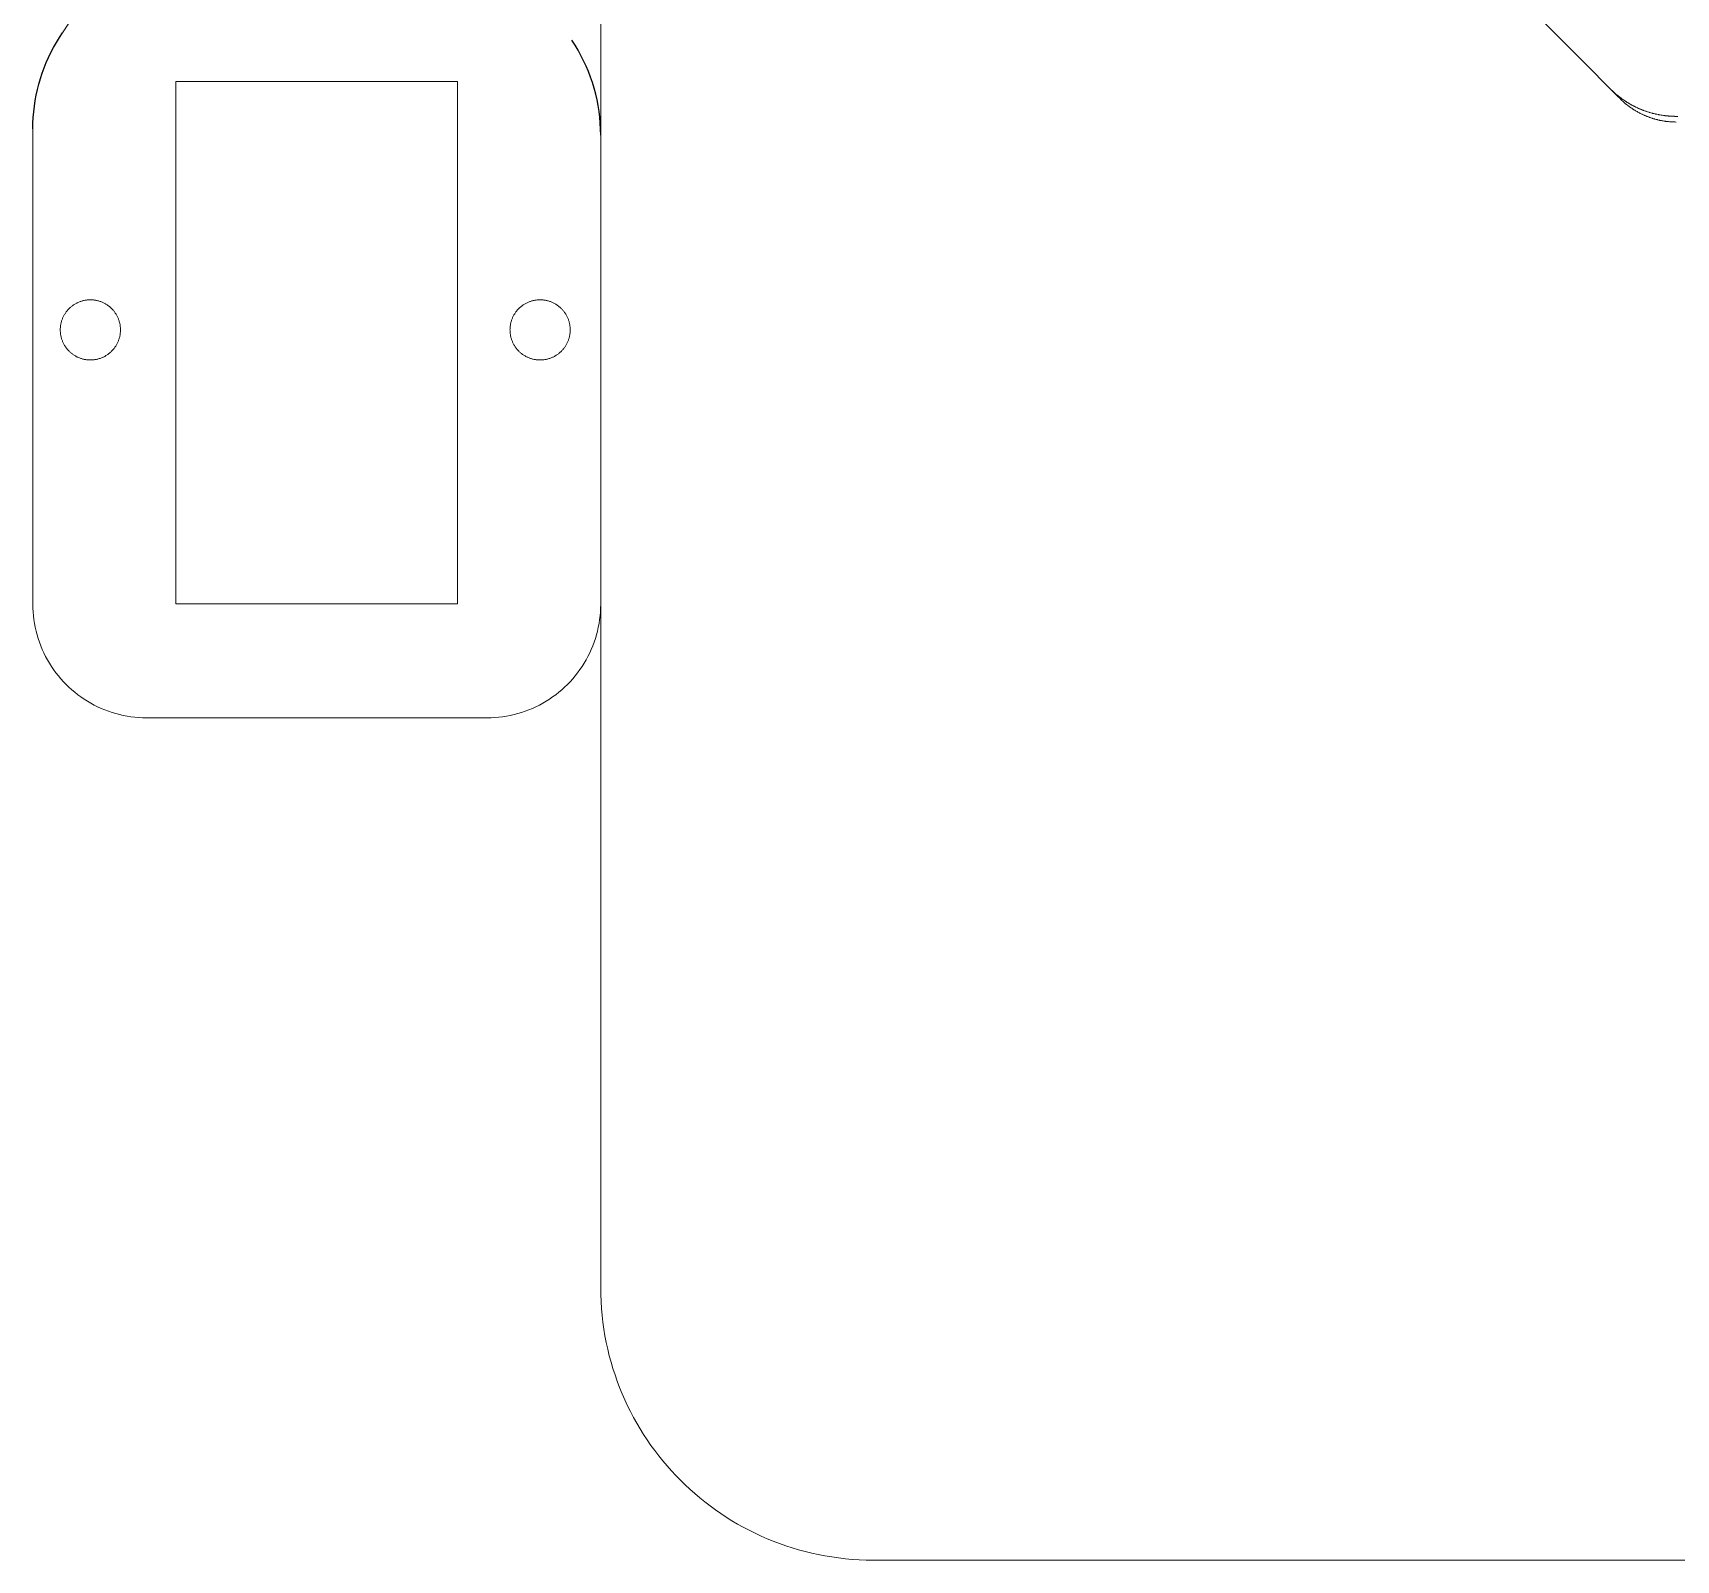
# Model space of a CAD drawing. Header units: millimetres. Extents: x -87 to 69, y -57 to 280.
# Drawn here: x -86.7 to -14.4, y -57.5 to 9.8 of the extents above; entities that cross this region are included whole.
import ezdxf

# ---------------------------------------------------------------- set-up
doc = ezdxf.new("R2010")
doc.units = ezdxf.units.MM
doc.header["$MEASUREMENT"] = 0
doc.layers.add('Predeterminado', color=18, linetype='Continuous', true_color=0x000000)

msp = doc.modelspace()

# ---------------------------------------------------------------- linework, layer by layer
at = {"layer": 'Predeterminado', "lineweight": 9}
for points in [[(-61.715, 74.613), (-61.715, 74.608), (-61.715, 74.591), (-61.715, 74.526), (-61.715, 74.269), (-61.715, 73.265), (-61.715, 69.453), (-61.715, 55.849), (-61.715, 14.569), (-61.715, -26.711), (-61.715, -40.315), (-61.715, -44.126), (-61.715, -45.13), (-61.715, -45.388), (-61.715, -45.453), (-61.715, -45.469), (-61.715, -45.475)], [(-52.845, 42.927), (-52.843, 42.925), (-52.838, 42.92), (-52.818, 42.901), (-52.741, 42.823), (-52.44, 42.522), (-51.297, 41.377), (-47.216, 37.291), (-34.834, 24.893), (-22.451, 12.496), (-18.37, 8.41), (-17.227, 7.265), (-16.926, 6.964), (-16.849, 6.886), (-16.829, 6.867), (-16.824, 6.862), (-16.823, 6.86)], [(-84.598, 10.997), (-85.411, 9.766)], [(-17.137, 7.179), (-17.137, 7.179), (-17.137, 7.179), (-17.137, 7.179), (-17.138, 7.18), (-17.141, 7.183), (-17.153, 7.194), (-17.188, 7.228), (-17.223, 7.262), (-17.235, 7.273), (-17.238, 7.276), (-17.239, 7.277), (-17.239, 7.277), (-17.239, 7.277), (-17.239, 7.277)], [(-17.031, 7.084), (-17.031, 7.084), (-17.031, 7.084), (-17.031, 7.085), (-17.032, 7.085), (-17.035, 7.088), (-17.047, 7.099), (-17.084, 7.132), (-17.12, 7.164), (-17.132, 7.175), (-17.135, 7.178), (-17.136, 7.179), (-17.137, 7.179), (-17.137, 7.179), (-17.137, 7.179)], [(-16.922, 6.993), (-16.922, 6.993), (-16.922, 6.993), (-16.922, 6.994), (-16.923, 6.994), (-16.927, 6.997), (-16.939, 7.008), (-16.976, 7.039), (-17.014, 7.07), (-17.026, 7.08), (-17.03, 7.083), (-17.031, 7.084), (-17.031, 7.084), (-17.031, 7.084), (-17.031, 7.084)], [(-16.81, 6.906), (-16.81, 6.906), (-16.81, 6.906), (-16.81, 6.907), (-16.811, 6.907), (-16.815, 6.91), (-16.828, 6.92), (-16.866, 6.95), (-16.904, 6.98), (-16.917, 6.99), (-16.921, 6.992), (-16.922, 6.993), (-16.922, 6.993), (-16.922, 6.993), (-16.922, 6.993)], [(-16.823, 6.86), (-16.822, 6.86), (-16.822, 6.86), (-16.822, 6.86), (-16.822, 6.859), (-16.819, 6.857), (-16.809, 6.847), (-16.78, 6.819), (-16.751, 6.791), (-16.741, 6.781), (-16.738, 6.779), (-16.737, 6.778), (-16.737, 6.778), (-16.737, 6.778), (-16.737, 6.778)], [(-16.695, 6.823), (-16.695, 6.823), (-16.695, 6.823), (-16.695, 6.824), (-16.696, 6.824), (-16.7, 6.827), (-16.713, 6.836), (-16.753, 6.865), (-16.792, 6.893), (-16.805, 6.903), (-16.809, 6.905), (-16.81, 6.906), (-16.81, 6.906), (-16.81, 6.906), (-16.81, 6.906)], [(-16.737, 6.778), (-16.737, 6.778), (-16.737, 6.778), (-16.737, 6.777), (-16.736, 6.777), (-16.733, 6.774), (-16.723, 6.765), (-16.693, 6.738), (-16.663, 6.711), (-16.653, 6.702), (-16.65, 6.699), (-16.649, 6.698), (-16.649, 6.698), (-16.649, 6.698), (-16.649, 6.698)], [(-16.577, 6.744), (-16.577, 6.744), (-16.577, 6.744), (-16.578, 6.744), (-16.579, 6.745), (-16.582, 6.748), (-16.596, 6.757), (-16.636, 6.784), (-16.677, 6.811), (-16.69, 6.82), (-16.694, 6.822), (-16.695, 6.823), (-16.695, 6.823), (-16.695, 6.823), (-16.695, 6.823)], [(-16.649, 6.698), (-16.649, 6.698), (-16.649, 6.698), (-16.649, 6.698), (-16.648, 6.697), (-16.645, 6.695), (-16.635, 6.686), (-16.604, 6.66), (-16.573, 6.634), (-16.562, 6.625), (-16.559, 6.622), (-16.559, 6.622), (-16.558, 6.622), (-16.558, 6.622), (-16.558, 6.622)], [(-16.457, 6.669), (-16.457, 6.669), (-16.457, 6.669), (-16.457, 6.669), (-16.458, 6.67), (-16.462, 6.672), (-16.476, 6.681), (-16.517, 6.707), (-16.558, 6.732), (-16.572, 6.741), (-16.576, 6.743), (-16.577, 6.744), (-16.577, 6.744), (-16.577, 6.744), (-16.577, 6.744)], [(-16.558, 6.622), (-16.558, 6.622), (-16.558, 6.622), (-16.558, 6.621), (-16.557, 6.621), (-16.554, 6.618), (-16.544, 6.61), (-16.512, 6.585), (-16.48, 6.56), (-16.469, 6.551), (-16.466, 6.549), (-16.465, 6.548), (-16.465, 6.548), (-16.465, 6.548), (-16.465, 6.548)], [(-16.465, 6.548), (-16.465, 6.548), (-16.465, 6.548), (-16.465, 6.548), (-16.464, 6.547), (-16.461, 6.545), (-16.45, 6.537), (-16.417, 6.513), (-16.384, 6.489), (-16.374, 6.481), (-16.37, 6.479), (-16.37, 6.478), (-16.369, 6.478), (-16.369, 6.478), (-16.369, 6.478)], [(-16.334, 6.599), (-16.334, 6.599), (-16.334, 6.599), (-16.334, 6.599), (-16.335, 6.599), (-16.339, 6.602), (-16.353, 6.61), (-16.395, 6.634), (-16.438, 6.658), (-16.452, 6.666), (-16.455, 6.668), (-16.456, 6.669), (-16.457, 6.669), (-16.457, 6.669), (-16.457, 6.669)], [(-16.209, 6.532), (-16.209, 6.532), (-16.209, 6.532), (-16.209, 6.532), (-16.21, 6.533), (-16.214, 6.535), (-16.228, 6.543), (-16.271, 6.565), (-16.314, 6.588), (-16.328, 6.596), (-16.332, 6.598), (-16.333, 6.598), (-16.334, 6.599), (-16.334, 6.599), (-16.334, 6.599)], [(-16.081, 6.47), (-16.081, 6.47), (-16.081, 6.47), (-16.081, 6.47), (-16.082, 6.471), (-16.086, 6.473), (-16.101, 6.48), (-16.145, 6.501), (-16.189, 6.523), (-16.203, 6.53), (-16.207, 6.532), (-16.208, 6.532), (-16.208, 6.532), (-16.208, 6.532), (-16.209, 6.532)], [(-16.369, 6.478), (-16.369, 6.478), (-16.369, 6.478), (-16.369, 6.478), (-16.368, 6.477), (-16.365, 6.475), (-16.354, 6.468), (-16.32, 6.445), (-16.287, 6.422), (-16.276, 6.414), (-16.272, 6.412), (-16.272, 6.411), (-16.271, 6.411), (-16.271, 6.411), (-16.271, 6.411)], [(-16.271, 6.411), (-16.271, 6.411), (-16.271, 6.411), (-16.271, 6.411), (-16.27, 6.41), (-16.267, 6.408), (-16.256, 6.401), (-16.221, 6.38), (-16.187, 6.358), (-16.175, 6.351), (-16.172, 6.349), (-16.171, 6.348), (-16.171, 6.348), (-16.171, 6.348), (-16.171, 6.348)], [(-16.171, 6.348), (-16.171, 6.348), (-16.171, 6.348), (-16.171, 6.348), (-16.17, 6.347), (-16.167, 6.345), (-16.155, 6.338), (-16.12, 6.318), (-16.085, 6.297), (-16.073, 6.29), (-16.07, 6.288), (-16.069, 6.288), (-16.069, 6.288), (-16.069, 6.288), (-16.069, 6.288)], [(-15.951, 6.413), (-15.951, 6.413), (-15.951, 6.413), (-15.951, 6.413), (-15.953, 6.413), (-15.957, 6.415), (-15.971, 6.422), (-16.016, 6.441), (-16.061, 6.461), (-16.075, 6.468), (-16.079, 6.47), (-16.081, 6.47), (-16.081, 6.47), (-16.081, 6.47), (-16.081, 6.47)], [(-16.069, 6.288), (-16.069, 6.288), (-16.069, 6.288), (-16.068, 6.288), (-16.067, 6.287), (-16.064, 6.285), (-16.052, 6.279), (-16.016, 6.26), (-15.981, 6.24), (-15.969, 6.234), (-15.965, 6.232), (-15.964, 6.232), (-15.964, 6.231), (-15.964, 6.231), (-15.964, 6.231)], [(-15.964, 6.231), (-15.964, 6.231), (-15.964, 6.231), (-15.964, 6.231), (-15.963, 6.231), (-15.96, 6.229), (-15.948, 6.223), (-15.911, 6.205), (-15.875, 6.187), (-15.863, 6.181), (-15.859, 6.179), (-15.858, 6.179), (-15.858, 6.179), (-15.858, 6.178), (-15.858, 6.178)], [(-15.82, 6.36), (-15.82, 6.36), (-15.82, 6.36), (-15.82, 6.36), (-15.821, 6.36), (-15.825, 6.362), (-15.84, 6.368), (-15.885, 6.386), (-15.931, 6.404), (-15.945, 6.41), (-15.95, 6.412), (-15.951, 6.413), (-15.951, 6.413), (-15.951, 6.413), (-15.951, 6.413)], [(-15.858, 6.178), (-15.858, 6.178), (-15.858, 6.178), (-15.858, 6.178), (-15.857, 6.178), (-15.853, 6.176), (-15.841, 6.171), (-15.804, 6.154), (-15.767, 6.137), (-15.755, 6.131), (-15.751, 6.13), (-15.75, 6.129), (-15.75, 6.129), (-15.75, 6.129), (-15.75, 6.129)], [(-15.686, 6.311), (-15.686, 6.311), (-15.686, 6.311), (-15.687, 6.312), (-15.688, 6.312), (-15.692, 6.313), (-15.707, 6.319), (-15.753, 6.336), (-15.799, 6.352), (-15.814, 6.358), (-15.818, 6.359), (-15.819, 6.36), (-15.82, 6.36), (-15.82, 6.36), (-15.82, 6.36)], [(-15.75, 6.129), (-15.75, 6.129), (-15.75, 6.129), (-15.75, 6.129), (-15.749, 6.129), (-15.745, 6.127), (-15.733, 6.122), (-15.695, 6.107), (-15.658, 6.091), (-15.645, 6.086), (-15.642, 6.084), (-15.641, 6.084), (-15.64, 6.084), (-15.64, 6.084), (-15.64, 6.084)], [(-15.551, 6.268), (-15.551, 6.268), (-15.551, 6.268), (-15.552, 6.268), (-15.553, 6.268), (-15.557, 6.27), (-15.572, 6.275), (-15.619, 6.29), (-15.665, 6.305), (-15.68, 6.31), (-15.685, 6.311), (-15.686, 6.311), (-15.686, 6.311), (-15.686, 6.311), (-15.686, 6.311)], [(-15.64, 6.084), (-15.64, 6.084), (-15.64, 6.084), (-15.64, 6.084), (-15.639, 6.083), (-15.636, 6.082), (-15.623, 6.077), (-15.585, 6.063), (-15.547, 6.049), (-15.534, 6.044), (-15.53, 6.043), (-15.53, 6.042), (-15.529, 6.042), (-15.529, 6.042), (-15.529, 6.042)], [(-15.415, 6.229), (-15.415, 6.229), (-15.415, 6.229), (-15.415, 6.229), (-15.416, 6.229), (-15.421, 6.23), (-15.436, 6.235), (-15.483, 6.248), (-15.53, 6.262), (-15.545, 6.266), (-15.55, 6.267), (-15.551, 6.268), (-15.551, 6.268), (-15.551, 6.268), (-15.551, 6.268)], [(-15.529, 6.042), (-15.529, 6.042), (-15.529, 6.042), (-15.529, 6.042), (-15.528, 6.042), (-15.524, 6.04), (-15.512, 6.036), (-15.473, 6.023), (-15.434, 6.01), (-15.422, 6.006), (-15.418, 6.005), (-15.417, 6.004), (-15.417, 6.004), (-15.417, 6.004), (-15.417, 6.004)], [(-15.417, 6.004), (-15.417, 6.004), (-15.417, 6.004), (-15.416, 6.004), (-15.416, 6.004), (-15.412, 6.003), (-15.399, 5.999), (-15.36, 5.987), (-15.321, 5.976), (-15.308, 5.972), (-15.304, 5.971), (-15.303, 5.97), (-15.303, 5.97), (-15.303, 5.97), (-15.303, 5.97)], [(-15.277, 6.195), (-15.277, 6.195), (-15.277, 6.195), (-15.277, 6.195), (-15.279, 6.195), (-15.283, 6.196), (-15.299, 6.2), (-15.346, 6.212), (-15.393, 6.223), (-15.409, 6.227), (-15.413, 6.228), (-15.414, 6.229), (-15.415, 6.229), (-15.415, 6.229), (-15.415, 6.229)], [(-15.303, 5.97), (-15.303, 5.97), (-15.303, 5.97), (-15.303, 5.97), (-15.302, 5.97), (-15.298, 5.969), (-15.285, 5.965), (-15.246, 5.955), (-15.206, 5.945), (-15.193, 5.941), (-15.19, 5.94), (-15.189, 5.94), (-15.188, 5.94), (-15.188, 5.94), (-15.188, 5.94)], [(-15.138, 6.165), (-15.138, 6.165), (-15.138, 6.165), (-15.139, 6.165), (-15.14, 6.166), (-15.144, 6.166), (-15.16, 6.17), (-15.208, 6.18), (-15.255, 6.19), (-15.271, 6.193), (-15.276, 6.194), (-15.277, 6.195), (-15.277, 6.195), (-15.277, 6.195), (-15.277, 6.195)], [(-15.188, 5.94), (-15.188, 5.94), (-15.188, 5.94), (-15.188, 5.94), (-15.187, 5.94), (-15.183, 5.939), (-15.17, 5.936), (-15.13, 5.927), (-15.091, 5.918), (-15.077, 5.915), (-15.074, 5.914), (-15.073, 5.914), (-15.073, 5.914), (-15.073, 5.914), (-15.073, 5.914)], [(-14.999, 6.141), (-14.999, 6.141), (-14.999, 6.141), (-14.999, 6.141), (-15, 6.141), (-15.005, 6.142), (-15.02, 6.145), (-15.068, 6.153), (-15.116, 6.161), (-15.132, 6.164), (-15.137, 6.165), (-15.138, 6.165), (-15.138, 6.165), (-15.138, 6.165), (-15.138, 6.165)], [(-15.073, 5.914), (-15.072, 5.914), (-15.072, 5.914), (-15.072, 5.914), (-15.071, 5.914), (-15.067, 5.913), (-15.054, 5.91), (-15.014, 5.903), (-14.974, 5.895), (-14.961, 5.893), (-14.957, 5.892), (-14.956, 5.892), (-14.956, 5.892), (-14.956, 5.892), (-14.956, 5.892)], [(-14.858, 6.121), (-14.858, 6.121), (-14.858, 6.121), (-14.859, 6.121), (-14.86, 6.121), (-14.864, 6.122), (-14.88, 6.124), (-14.928, 6.131), (-14.977, 6.138), (-14.993, 6.14), (-14.997, 6.14), (-14.998, 6.141), (-14.998, 6.141), (-14.999, 6.141), (-14.999, 6.141)], [(-14.956, 5.892), (-14.956, 5.892), (-14.956, 5.892), (-14.956, 5.892), (-14.955, 5.891), (-14.951, 5.891), (-14.938, 5.889), (-14.897, 5.883), (-14.857, 5.876), (-14.844, 5.874), (-14.84, 5.874), (-14.839, 5.873), (-14.839, 5.873), (-14.839, 5.873), (-14.839, 5.873)], [(-14.717, 6.106), (-14.717, 6.106), (-14.717, 6.106), (-14.717, 6.106), (-14.719, 6.106), (-14.723, 6.107), (-14.739, 6.109), (-14.788, 6.114), (-14.836, 6.119), (-14.852, 6.12), (-14.857, 6.121), (-14.858, 6.121), (-14.858, 6.121), (-14.858, 6.121), (-14.858, 6.121)], [(-14.839, 5.873), (-14.839, 5.873), (-14.839, 5.873), (-14.838, 5.873), (-14.837, 5.873), (-14.834, 5.873), (-14.82, 5.871), (-14.78, 5.866), (-14.739, 5.861), (-14.726, 5.86), (-14.722, 5.859), (-14.721, 5.859), (-14.721, 5.859), (-14.721, 5.859), (-14.721, 5.859)], [(-14.721, 5.859), (-14.721, 5.859), (-14.721, 5.859), (-14.721, 5.859), (-14.72, 5.859), (-14.716, 5.859), (-14.702, 5.858), (-14.662, 5.854), (-14.621, 5.85), (-14.608, 5.849), (-14.604, 5.849), (-14.603, 5.849), (-14.603, 5.849), (-14.603, 5.849), (-14.603, 5.849)], [(-14.576, 6.096), (-14.576, 6.096), (-14.576, 6.096), (-14.576, 6.096), (-14.577, 6.097), (-14.582, 6.097), (-14.598, 6.098), (-14.646, 6.101), (-14.695, 6.105), (-14.711, 6.106), (-14.715, 6.106), (-14.717, 6.106), (-14.717, 6.106), (-14.717, 6.106), (-14.717, 6.106)], [(-14.603, 5.849), (-14.603, 5.849), (-14.603, 5.849), (-14.602, 5.849), (-14.601, 5.849), (-14.598, 5.849), (-14.584, 5.848), (-14.543, 5.846), (-14.503, 5.844), (-14.489, 5.843), (-14.485, 5.843), (-14.484, 5.843), (-14.484, 5.843), (-14.484, 5.843), (-14.484, 5.843)], [(-14.434, 6.091), (-14.434, 6.091), (-14.434, 6.091), (-14.434, 6.091), (-14.435, 6.091), (-14.44, 6.092), (-14.456, 6.092), (-14.505, 6.094), (-14.553, 6.096), (-14.57, 6.096), (-14.574, 6.096), (-14.575, 6.096), (-14.575, 6.096), (-14.576, 6.096), (-14.576, 6.096)], [(-14.484, 5.843), (-14.484, 5.843), (-14.484, 5.843), (-14.484, 5.843), (-14.483, 5.843), (-14.479, 5.843), (-14.466, 5.842), (-14.425, 5.842), (-14.384, 5.841), (-14.371, 5.841), (-14.367, 5.841), (-14.366, 5.841), (-14.366, 5.841), (-14.366, 5.841), (-14.366, 5.841)], [(-14.292, 6.091), (-14.292, 6.091), (-14.292, 6.091), (-14.292, 6.091), (-14.293, 6.091), (-14.298, 6.091), (-14.314, 6.091), (-14.363, 6.091), (-14.412, 6.091), (-14.428, 6.091), (-14.432, 6.091), (-14.433, 6.091), (-14.434, 6.091), (-14.434, 6.091), (-14.434, 6.091)], [(-86.715, -15.387), (-86.715, 5.54)], [(-61.715, 5.268), (-61.715, -15.387)], [(-81.715, -20.387), (-81.885, -20.384), (-82.056, -20.375), (-82.226, -20.361), (-82.396, -20.34), (-82.564, -20.314), (-82.732, -20.282), (-82.899, -20.245), (-83.064, -20.201), (-83.227, -20.153), (-83.389, -20.098), (-83.549, -20.038), (-83.707, -19.973), (-83.862, -19.902), (-84.015, -19.826), (-84.165, -19.745), (-84.313, -19.659), (-84.457, -19.568), (-84.598, -19.472), (-84.736, -19.371), (-84.87, -19.265), (-85.001, -19.155), (-85.127, -19.041), (-85.25, -18.922), (-85.369, -18.8), (-85.483, -18.673), (-85.593, -18.542), (-85.699, -18.408), (-85.8, -18.27), (-85.896, -18.129), (-85.987, -17.985), (-86.073, -17.837), (-86.154, -17.687), (-86.23, -17.534), (-86.301, -17.379), (-86.366, -17.221), (-86.426, -17.061), (-86.48, -16.899), (-86.529, -16.736), (-86.573, -16.571), (-86.61, -16.404), (-86.642, -16.236), (-86.668, -16.068), (-86.688, -15.898), (-86.703, -15.728), (-86.712, -15.558), (-86.715, -15.387)], [(-61.715, -15.387), (-61.718, -15.558), (-61.726, -15.728), (-61.741, -15.898), (-61.761, -16.068), (-61.787, -16.236), (-61.819, -16.404), (-61.857, -16.571), (-61.9, -16.736), (-61.949, -16.899), (-62.003, -17.061), (-62.063, -17.221), (-62.129, -17.379), (-62.199, -17.534), (-62.275, -17.687), (-62.356, -17.837), (-62.443, -17.985), (-62.534, -18.129), (-62.63, -18.27), (-62.731, -18.408), (-62.836, -18.542), (-62.946, -18.673), (-63.061, -18.8), (-63.179, -18.922), (-63.302, -19.041), (-63.429, -19.155), (-63.559, -19.265), (-63.694, -19.371), (-63.831, -19.472), (-63.972, -19.568), (-64.117, -19.659), (-64.264, -19.745), (-64.414, -19.826), (-64.567, -19.902), (-64.723, -19.973), (-64.88, -20.038), (-65.04, -20.098), (-65.202, -20.153), (-65.366, -20.201), (-65.531, -20.245), (-65.697, -20.282), (-65.865, -20.314), (-66.034, -20.34), (-66.203, -20.361), (-66.373, -20.375), (-66.544, -20.384), (-66.715, -20.387)], [(-66.715, -20.387), (-81.715, -20.387)], [(-61.715, -45.475), (-61.711, -45.784), (-61.699, -46.092), (-61.68, -46.398), (-61.653, -46.702), (-61.618, -47.003), (-61.576, -47.302), (-61.527, -47.599), (-61.471, -47.893), (-61.407, -48.185), (-61.337, -48.474), (-61.259, -48.76), (-61.175, -49.043), (-61.084, -49.323), (-60.987, -49.601), (-60.882, -49.875), (-60.772, -50.146), (-60.655, -50.413), (-60.531, -50.677), (-60.402, -50.938), (-60.266, -51.195), (-60.125, -51.448), (-59.977, -51.697), (-59.824, -51.942), (-59.665, -52.184), (-59.501, -52.421), (-59.331, -52.654), (-59.155, -52.883), (-58.974, -53.108), (-58.788, -53.328), (-58.597, -53.543), (-58.401, -53.754), (-58.2, -53.96), (-57.994, -54.161), (-57.783, -54.357), (-57.568, -54.548), (-57.348, -54.734), (-57.123, -54.915), (-56.894, -55.091), (-56.661, -55.261), (-56.424, -55.425), (-56.183, -55.584), (-55.937, -55.737), (-55.688, -55.885), (-55.435, -56.026), (-55.178, -56.162), (-54.917, -56.291), (-54.653, -56.415), (-54.386, -56.532), (-54.115, -56.642), (-53.841, -56.746), (-53.563, -56.844), (-53.283, -56.935), (-53, -57.019), (-52.714, -57.097), (-52.425, -57.167), (-52.133, -57.231), (-51.839, -57.287), (-51.542, -57.336), (-51.243, -57.378), (-50.942, -57.413), (-50.638, -57.44), (-50.332, -57.459), (-50.024, -57.471), (-49.715, -57.475)], [(-49.715, -57.475), (-49.711, -57.475), (-49.702, -57.475), (-49.663, -57.475), (-49.511, -57.475), (-48.917, -57.475), (-46.664, -57.475), (-38.621, -57.475), (-14.215, -57.474), (10.192, -57.474), (18.235, -57.474), (20.488, -57.474), (21.082, -57.474), (21.234, -57.474), (21.272, -57.474), (21.282, -57.474), (21.285, -57.474)]]:
    msp.add_lwpolyline(points, dxfattribs=at)
at = {"layer": 'Predeterminado'}
for points in [[(-86.715, 5.54), (-86.711, 5.789), (-86.698, 6.038), (-86.677, 6.287), (-86.648, 6.535), (-86.611, 6.781), (-86.566, 7.027), (-86.512, 7.27), (-86.451, 7.512), (-86.381, 7.751), (-86.304, 7.988), (-86.219, 8.223), (-86.125, 8.454), (-86.025, 8.682), (-85.917, 8.907), (-85.801, 9.128), (-85.678, 9.345), (-85.548, 9.558), (-85.411, 9.766)], [(-61.715, 5.268), (-61.719, 5.529), (-61.733, 5.789), (-61.755, 6.048), (-61.787, 6.307), (-61.827, 6.564), (-61.877, 6.82), (-61.935, 7.074), (-62.002, 7.325), (-62.078, 7.575), (-62.162, 7.821), (-62.255, 8.064), (-62.357, 8.304), (-62.466, 8.541), (-62.584, 8.773), (-62.71, 9.001), (-62.843, 9.225), (-62.984, 9.444)]]:
    msp.add_lwpolyline(points, dxfattribs=at)
at = {"layer": 'Predeterminado', "lineweight": 9}
for points in [[(-68.015, -15.368), (-80.415, -15.368), (-80.415, -15.367), (-80.415, 7.632), (-80.414, 7.632), (-68.015, 7.632), (-68.015, 7.63)], [(-84.183, -4.636), (-84.148, -4.635), (-84.114, -4.634), (-84.081, -4.632), (-84.047, -4.629), (-84.014, -4.625), (-83.981, -4.62), (-83.948, -4.615), (-83.916, -4.609), (-83.883, -4.602), (-83.851, -4.594), (-83.82, -4.585), (-83.789, -4.576), (-83.758, -4.566), (-83.727, -4.555), (-83.697, -4.544), (-83.667, -4.532), (-83.637, -4.519), (-83.608, -4.505), (-83.579, -4.491), (-83.551, -4.476), (-83.523, -4.46), (-83.496, -4.444), (-83.468, -4.427), (-83.442, -4.409), (-83.416, -4.391), (-83.39, -4.372), (-83.365, -4.353), (-83.34, -4.333), (-83.315, -4.313), (-83.292, -4.291), (-83.268, -4.27), (-83.246, -4.248), (-83.223, -4.225), (-83.202, -4.202), (-83.181, -4.178), (-83.16, -4.154), (-83.14, -4.129), (-83.121, -4.103), (-83.102, -4.078), (-83.084, -4.052), (-83.066, -4.025), (-83.049, -3.998), (-83.033, -3.97), (-83.018, -3.942), (-83.003, -3.914), (-82.988, -3.885), (-82.975, -3.856), (-82.962, -3.826), (-82.95, -3.797), (-82.938, -3.766), (-82.927, -3.736), (-82.917, -3.705), (-82.908, -3.673), (-82.899, -3.642), (-82.892, -3.61), (-82.885, -3.578), (-82.878, -3.545), (-82.873, -3.512), (-82.868, -3.479), (-82.864, -3.446), (-82.861, -3.413), (-82.859, -3.379), (-82.858, -3.345), (-82.858, -3.311), (-82.858, -3.277), (-82.859, -3.243), (-82.861, -3.209), (-82.864, -3.175), (-82.868, -3.142), (-82.873, -3.109), (-82.878, -3.076), (-82.885, -3.044), (-82.892, -3.011), (-82.899, -2.98), (-82.908, -2.948), (-82.917, -2.917), (-82.927, -2.886), (-82.938, -2.855), (-82.95, -2.825), (-82.962, -2.795), (-82.975, -2.765), (-82.988, -2.736), (-83.003, -2.708), (-83.018, -2.679), (-83.033, -2.651), (-83.049, -2.624), (-83.066, -2.597), (-83.084, -2.57), (-83.102, -2.544), (-83.121, -2.518), (-83.14, -2.493), (-83.16, -2.468), (-83.181, -2.444), (-83.202, -2.42), (-83.223, -2.397), (-83.246, -2.374), (-83.268, -2.352), (-83.292, -2.33), (-83.315, -2.309), (-83.34, -2.288), (-83.365, -2.268), (-83.39, -2.249), (-83.416, -2.23), (-83.442, -2.212), (-83.468, -2.195), (-83.496, -2.178), (-83.523, -2.161), (-83.551, -2.146), (-83.579, -2.131), (-83.608, -2.116), (-83.637, -2.103), (-83.667, -2.09), (-83.697, -2.078), (-83.727, -2.066), (-83.758, -2.055), (-83.789, -2.045), (-83.82, -2.036), (-83.851, -2.028), (-83.883, -2.02), (-83.916, -2.013), (-83.948, -2.006), (-83.981, -2.001), (-84.014, -1.996), (-84.047, -1.993), (-84.081, -1.99), (-84.114, -1.988), (-84.148, -1.986), (-84.183, -1.986), (-84.217, -1.986), (-84.251, -1.988), (-84.285, -1.99), (-84.318, -1.993), (-84.351, -1.996), (-84.384, -2.001), (-84.417, -2.006), (-84.45, -2.013), (-84.482, -2.02), (-84.514, -2.028), (-84.545, -2.036), (-84.577, -2.045), (-84.608, -2.055), (-84.638, -2.066), (-84.668, -2.078), (-84.698, -2.09), (-84.728, -2.103), (-84.757, -2.116), (-84.786, -2.131), (-84.814, -2.146), (-84.842, -2.161), (-84.87, -2.178), (-84.897, -2.195), (-84.923, -2.212), (-84.95, -2.23), (-84.975, -2.249), (-85.001, -2.268), (-85.025, -2.288), (-85.05, -2.309), (-85.074, -2.33), (-85.097, -2.352), (-85.12, -2.374), (-85.142, -2.397), (-85.163, -2.42), (-85.185, -2.444), (-85.205, -2.468), (-85.225, -2.493), (-85.244, -2.518), (-85.263, -2.544), (-85.281, -2.57), (-85.299, -2.597), (-85.316, -2.624), (-85.332, -2.651), (-85.348, -2.679), (-85.363, -2.708), (-85.377, -2.736), (-85.391, -2.765), (-85.403, -2.795), (-85.416, -2.825), (-85.427, -2.855), (-85.438, -2.886), (-85.448, -2.917), (-85.457, -2.948), (-85.466, -2.98), (-85.474, -3.011), (-85.481, -3.044), (-85.487, -3.076), (-85.492, -3.109), (-85.497, -3.142), (-85.501, -3.175), (-85.504, -3.209), (-85.506, -3.243), (-85.507, -3.277), (-85.508, -3.311), (-85.507, -3.345), (-85.506, -3.379), (-85.504, -3.413), (-85.501, -3.446), (-85.497, -3.479), (-85.492, -3.512), (-85.487, -3.545), (-85.481, -3.578), (-85.474, -3.61), (-85.466, -3.642), (-85.457, -3.673), (-85.448, -3.705), (-85.438, -3.736), (-85.427, -3.766), (-85.416, -3.797), (-85.403, -3.826), (-85.391, -3.856), (-85.377, -3.885), (-85.363, -3.914), (-85.348, -3.942), (-85.332, -3.97), (-85.316, -3.998), (-85.299, -4.025), (-85.281, -4.052), (-85.263, -4.078), (-85.244, -4.103), (-85.225, -4.129), (-85.205, -4.154), (-85.185, -4.178), (-85.163, -4.202), (-85.142, -4.225), (-85.12, -4.248), (-85.097, -4.27), (-85.074, -4.291), (-85.05, -4.313), (-85.025, -4.333), (-85.001, -4.353), (-84.975, -4.372), (-84.95, -4.391), (-84.923, -4.409), (-84.897, -4.427), (-84.87, -4.444), (-84.842, -4.46), (-84.814, -4.476), (-84.786, -4.491), (-84.757, -4.505), (-84.728, -4.519), (-84.698, -4.532), (-84.668, -4.544), (-84.638, -4.555), (-84.608, -4.566), (-84.577, -4.576), (-84.545, -4.585), (-84.514, -4.594), (-84.482, -4.602), (-84.45, -4.609), (-84.417, -4.615), (-84.384, -4.62), (-84.351, -4.625), (-84.318, -4.629), (-84.285, -4.632), (-84.251, -4.634), (-84.217, -4.635)], [(-64.383, -4.636), (-64.348, -4.635), (-64.314, -4.634), (-64.281, -4.632), (-64.247, -4.629), (-64.214, -4.625), (-64.181, -4.621), (-64.148, -4.615), (-64.116, -4.609), (-64.083, -4.602), (-64.051, -4.594), (-64.02, -4.586), (-63.989, -4.576), (-63.958, -4.566), (-63.927, -4.556), (-63.897, -4.544), (-63.867, -4.532), (-63.837, -4.519), (-63.808, -4.505), (-63.779, -4.491), (-63.751, -4.476), (-63.723, -4.46), (-63.696, -4.444), (-63.668, -4.427), (-63.642, -4.41), (-63.616, -4.391), (-63.59, -4.373), (-63.565, -4.353), (-63.54, -4.333), (-63.515, -4.313), (-63.492, -4.292), (-63.468, -4.27), (-63.446, -4.248), (-63.423, -4.225), (-63.402, -4.202), (-63.381, -4.178), (-63.36, -4.154), (-63.34, -4.129), (-63.321, -4.104), (-63.302, -4.078), (-63.284, -4.052), (-63.266, -4.025), (-63.249, -3.998), (-63.233, -3.97), (-63.218, -3.942), (-63.203, -3.914), (-63.188, -3.885), (-63.175, -3.856), (-63.162, -3.827), (-63.15, -3.797), (-63.138, -3.766), (-63.127, -3.736), (-63.117, -3.705), (-63.108, -3.674), (-63.099, -3.642), (-63.092, -3.61), (-63.085, -3.578), (-63.078, -3.545), (-63.073, -3.513), (-63.068, -3.48), (-63.064, -3.446), (-63.061, -3.413), (-63.059, -3.379), (-63.058, -3.345), (-63.058, -3.311), (-63.058, -3.277), (-63.059, -3.243), (-63.061, -3.209), (-63.064, -3.175), (-63.068, -3.142), (-63.073, -3.109), (-63.078, -3.076), (-63.085, -3.044), (-63.092, -3.012), (-63.099, -2.98), (-63.108, -2.948), (-63.117, -2.917), (-63.127, -2.886), (-63.138, -2.855), (-63.15, -2.825), (-63.162, -2.795), (-63.175, -2.766), (-63.188, -2.737), (-63.203, -2.708), (-63.218, -2.679), (-63.233, -2.651), (-63.249, -2.624), (-63.266, -2.597), (-63.284, -2.57), (-63.302, -2.544), (-63.321, -2.518), (-63.34, -2.493), (-63.36, -2.468), (-63.381, -2.444), (-63.402, -2.42), (-63.423, -2.397), (-63.446, -2.374), (-63.468, -2.352), (-63.492, -2.33), (-63.515, -2.309), (-63.54, -2.289), (-63.565, -2.269), (-63.59, -2.249), (-63.616, -2.23), (-63.642, -2.212), (-63.668, -2.195), (-63.696, -2.178), (-63.723, -2.162), (-63.751, -2.146), (-63.779, -2.131), (-63.808, -2.117), (-63.837, -2.103), (-63.867, -2.09), (-63.897, -2.078), (-63.927, -2.066), (-63.958, -2.056), (-63.989, -2.046), (-64.02, -2.036), (-64.051, -2.028), (-64.083, -2.02), (-64.116, -2.013), (-64.148, -2.007), (-64.181, -2.001), (-64.214, -1.997), (-64.247, -1.993), (-64.281, -1.99), (-64.314, -1.988), (-64.348, -1.986), (-64.383, -1.986), (-64.417, -1.986), (-64.451, -1.988), (-64.485, -1.99), (-64.518, -1.993), (-64.551, -1.997), (-64.584, -2.001), (-64.617, -2.007), (-64.65, -2.013), (-64.682, -2.02), (-64.714, -2.028), (-64.745, -2.036), (-64.777, -2.046), (-64.808, -2.056), (-64.838, -2.066), (-64.868, -2.078), (-64.898, -2.09), (-64.928, -2.103), (-64.957, -2.117), (-64.986, -2.131), (-65.014, -2.146), (-65.042, -2.162), (-65.07, -2.178), (-65.097, -2.195), (-65.123, -2.212), (-65.15, -2.23), (-65.175, -2.249), (-65.201, -2.269), (-65.225, -2.289), (-65.25, -2.309), (-65.274, -2.33), (-65.297, -2.352), (-65.32, -2.374), (-65.342, -2.397), (-65.363, -2.42), (-65.385, -2.444), (-65.405, -2.468), (-65.425, -2.493), (-65.444, -2.518), (-65.463, -2.544), (-65.481, -2.57), (-65.499, -2.597), (-65.516, -2.624), (-65.532, -2.651), (-65.548, -2.679), (-65.563, -2.708), (-65.577, -2.737), (-65.591, -2.766), (-65.603, -2.795), (-65.616, -2.825), (-65.627, -2.855), (-65.638, -2.886), (-65.648, -2.917), (-65.657, -2.948), (-65.666, -2.98), (-65.674, -3.012), (-65.681, -3.044), (-65.687, -3.076), (-65.692, -3.109), (-65.697, -3.142), (-65.701, -3.175), (-65.704, -3.209), (-65.706, -3.243), (-65.707, -3.277), (-65.708, -3.311), (-65.707, -3.345), (-65.706, -3.379), (-65.704, -3.413), (-65.701, -3.446), (-65.697, -3.48), (-65.692, -3.513), (-65.687, -3.545), (-65.681, -3.578), (-65.674, -3.61), (-65.666, -3.642), (-65.657, -3.674), (-65.648, -3.705), (-65.638, -3.736), (-65.627, -3.766), (-65.616, -3.797), (-65.603, -3.827), (-65.591, -3.856), (-65.577, -3.885), (-65.563, -3.914), (-65.548, -3.942), (-65.532, -3.97), (-65.516, -3.998), (-65.499, -4.025), (-65.481, -4.052), (-65.463, -4.078), (-65.444, -4.104), (-65.425, -4.129), (-65.405, -4.154), (-65.385, -4.178), (-65.363, -4.202), (-65.342, -4.225), (-65.32, -4.248), (-65.297, -4.27), (-65.274, -4.292), (-65.25, -4.313), (-65.225, -4.333), (-65.201, -4.353), (-65.175, -4.373), (-65.15, -4.391), (-65.123, -4.41), (-65.097, -4.427), (-65.07, -4.444), (-65.042, -4.46), (-65.014, -4.476), (-64.986, -4.491), (-64.957, -4.505), (-64.928, -4.519), (-64.898, -4.532), (-64.868, -4.544), (-64.838, -4.556), (-64.808, -4.566), (-64.777, -4.576), (-64.745, -4.586), (-64.714, -4.594), (-64.682, -4.602), (-64.65, -4.609), (-64.617, -4.615), (-64.584, -4.621), (-64.551, -4.625), (-64.518, -4.629), (-64.485, -4.632), (-64.451, -4.634), (-64.417, -4.635)]]:
    msp.add_lwpolyline(points, close=True, dxfattribs=at)

doc.saveas('drawing.dxf')
